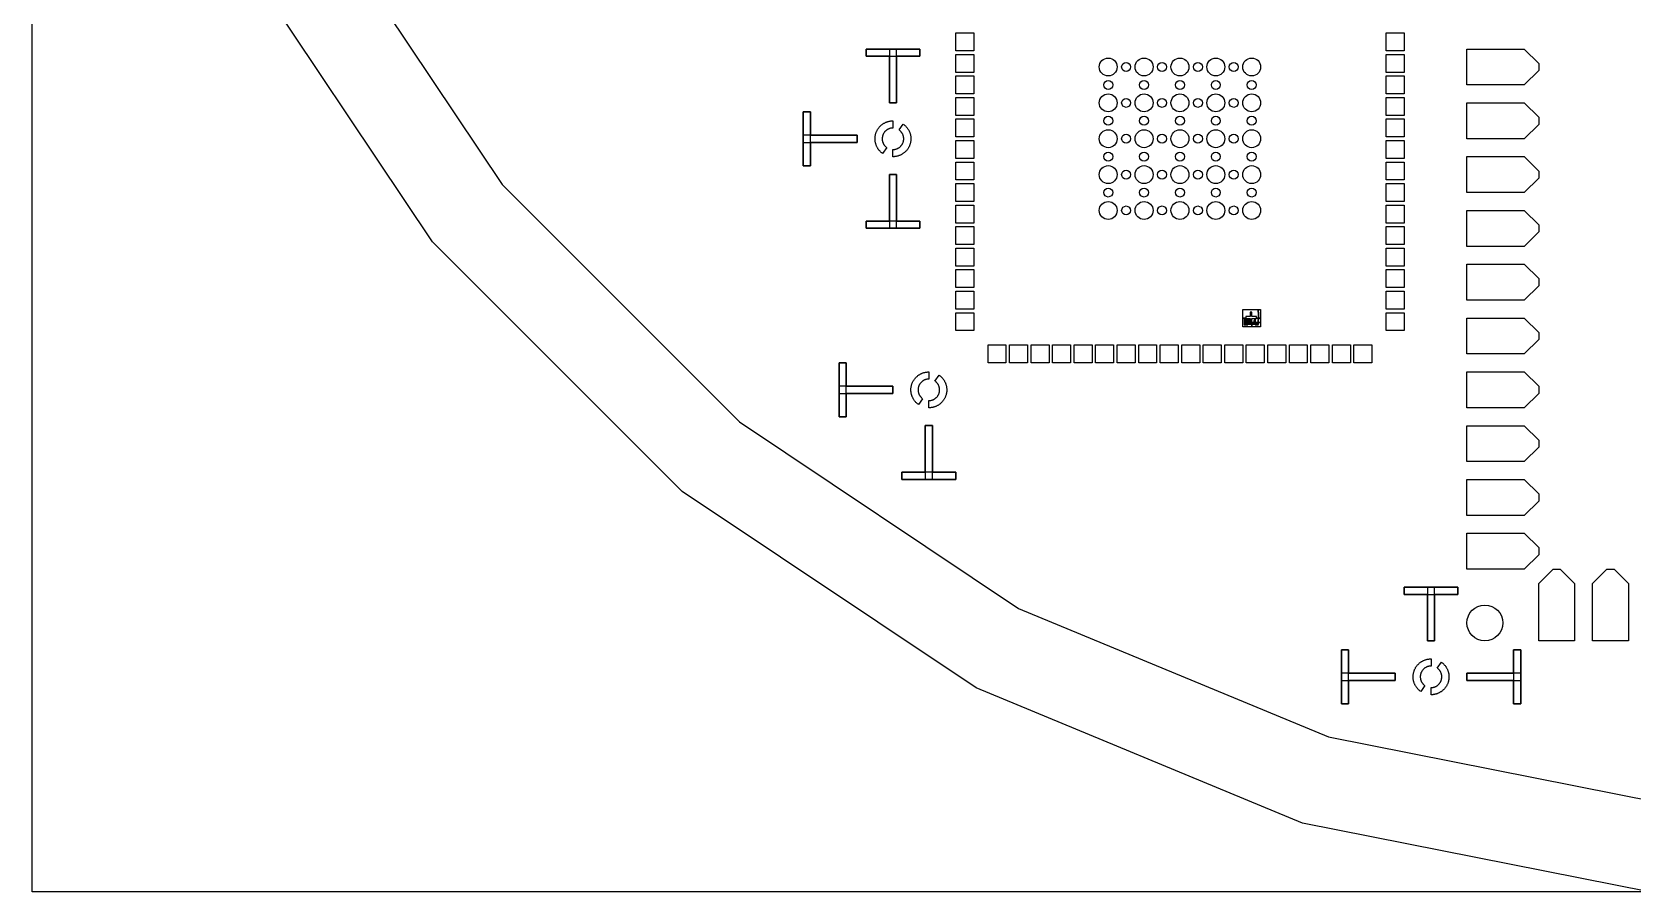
# Model space of a CAD drawing. Extents: x -17000 to 83000, y -61000 to 39000.
# Drawn here: x -17000 to 27629, y -61000 to -37025 of the extents above; entities that cross this region are included whole.
import ezdxf

# ---------------------------------------------------------------- set-up
doc = ezdxf.new("R2010")
doc.units = 0
doc.layers.add('Boundaries', color=3, linetype='CONTINUOUS')
doc.layers.add('Central Electrodes', color=2, linetype='CONTINUOUS')

# ---------------------------------------------------------------- blocks, each defined once
blk = doc.blocks.new('Half_moon_alignment1')
at = {"layer": 'Central Electrodes'}
for points in [[(-286.79, -409.58), (-299.5, -400.5), (-311.75, -391), (-324, -381), (-335.75, -370.75), (-347, -360), (-358, -349), (-368.75, -337.5), (-379.25, -326), (-389.25, -314), (-398.75, -301.5), (-408, -289), (-417, -276), (-425.25, -263), (-433.25, -249.5), (-441, -236), (-448, -222), (-454.75, -208), (-461, -193.5), (-466.75, -179), (-472.25, -164.5), (-477.25, -149.5), (-481.5, -134.5), (-485.5, -119.5), (-489, -104.25), (-492, -89), (-494.5, -73.5), (-496.75, -58), (-498.25, -42.5), (-499.25, -27), (-500, -11.25), (-500, 4.25), (-499.75, 20), (-498.75, 35.5), (-497.5, 51), (-495.5, 66.5), (-493.25, 82), (-490.5, 97.5), (-487.25, 112.75), (-483.5, 127.75), (-479.25, 143), (-474.5, 157.75), (-469.25, 172.5), (-463.75, 187), (-457.75, 201.5), (-451, 215.75), (-444.25, 229.75), (-436.75, 243.5), (-429, 257), (-420.75, 270.25), (-412, 283.25), (-403, 296), (-393.5, 308.5), (-383.75, 320.5), (-373.5, 332.5), (-363, 344), (-352, 355), (-340.75, 366), (-329.25, 376.5), (-317.25, 386.5), (-305, 396.25), (-292.5, 405.5), (-279.75, 414.5), (-266.5, 423), (-253.25, 431.25), (-239.75, 438.75), (-225.75, 446), (-211.75, 453), (-197.5, 459.25), (-183, 465.25), (-168.5, 470.75), (-153.75, 475.75), (-138.75, 480.5), (-123.75, 484.5), (-108.5, 488), (-93.25, 491.25), (-77.75, 494), (-62.25, 496.25), (-46.75, 497.75), (-31.25, 499), (-15.5, 499.75), (0, 500), (0, 300), (-12, 299.75), (-24, 299), (-36, 297.75), (-48, 296.25), (-59.75, 294), (-71.5, 291.25), (-83.25, 288.25), (-94.75, 284.75), (-106.25, 280.75), (-117.25, 276.25), (-128.25, 271.25), (-139, 265.75), (-149.75, 260), (-160, 253.75), (-170, 247.25), (-179.75, 240.25), (-189.25, 232.75), (-198.5, 225), (-207.5, 216.75), (-216, 208.25), (-224.25, 199.5), (-232, 190.25), (-239.5, 180.75), (-246.5, 171), (-253.25, 161), (-259.5, 150.75), (-265.25, 140.25), (-270.75, 129.5), (-275.75, 118.5), (-280.25, 107.25), (-284.25, 96), (-288, 84.5), (-291, 72.75), (-293.75, 61), (-296, 49.25), (-297.75, 37.25), (-299, 25.25), (-299.75, 13.25), (-300, 1.25), (-299.75, -10.75), (-299.25, -22.75), (-298, -34.75), (-296.25, -46.75), (-294.25, -58.75), (-291.75, -70.5), (-288.5, -82), (-285, -93.5), (-281, -105), (-276.75, -116.25), (-271.75, -127.25), (-266.5, -138), (-260.75, -148.5), (-254.5, -159), (-248, -169), (-241, -178.75), (-233.5, -188.25), (-225.75, -197.5), (-217.75, -206.5), (-209.25, -215), (-200.5, -223.25), (-191.25, -231.25), (-181.75, -238.75), (-172.07, -245.75)], [(0, -500), (0, -300), (12, -299.75), (24, -299), (36, -297.75), (48, -296.25), (59.75, -294), (71.5, -291.25), (83.25, -288.25), (94.75, -284.75), (106.25, -280.75), (117.25, -276.25), (128.25, -271.25), (139, -265.75), (149.75, -260), (160, -253.75), (170, -247.25), (179.75, -240.25), (189.25, -232.75), (198.5, -225), (207.5, -216.75), (216, -208.25), (224.25, -199.5), (232, -190.25), (239.5, -180.75), (246.5, -171), (253.25, -161), (259.5, -150.75), (265.25, -140.25), (270.75, -129.5), (275.75, -118.5), (280.25, -107.25), (284.25, -96), (288, -84.5), (291, -72.75), (293.75, -61), (296, -49.25), (297.75, -37.25), (299, -25.25), (299.75, -13.25), (300, -1.25), (299.75, 10.75), (299.25, 22.75), (298, 34.75), (296.25, 46.75), (294.25, 58.75), (291.75, 70.5), (288.5, 82), (285, 93.5), (281, 105), (276.75, 116.25), (271.75, 127.25), (266.5, 138), (260.75, 148.5), (254.5, 159), (248, 169), (241, 178.75), (233.5, 188.25), (225.75, 197.5), (217.75, 206.5), (209.25, 215), (200.5, 223.25), (191.25, 231.25), (181.75, 238.75), (172.07, 245.75), (286.79, 409.58), (299.5, 400.5), (311.75, 391), (324, 381), (335.75, 370.75), (347, 360), (358, 349), (368.75, 337.5), (379.25, 326), (389.25, 314), (398.75, 301.5), (408, 289), (417, 276), (425.25, 263), (433.25, 249.5), (441, 236), (448, 222), (454.75, 208), (461, 193.5), (466.75, 179), (472.25, 164.5), (477.25, 149.5), (481.5, 134.5), (485.5, 119.5), (489, 104.25), (492, 89), (494.5, 73.5), (496.75, 58), (498.25, 42.5), (499.25, 27), (500, 11.25), (500, -4.25), (499.75, -20), (498.75, -35.5), (497.5, -51), (495.5, -66.5), (493.25, -82), (490.5, -97.5), (487.25, -112.75), (483.5, -127.75), (479.25, -143), (474.5, -157.75), (469.25, -172.5), (463.75, -187), (457.75, -201.5), (451, -215.75), (444.25, -229.75), (436.75, -243.5), (429, -257), (420.75, -270.25), (412, -283.25), (403, -296), (393.5, -308.5), (383.75, -320.5), (373.5, -332.5), (363, -344), (352, -355), (340.75, -366), (329.25, -376.5), (317.25, -386.5), (305, -396.25), (292.5, -405.5), (279.75, -414.5), (266.5, -423), (253.25, -431.25), (239.75, -438.75), (225.75, -446), (211.75, -453), (197.5, -459.25), (183, -465.25), (168.5, -470.75), (153.75, -475.75), (138.75, -480.5), (123.75, -484.5), (108.5, -488), (93.25, -491.25), (77.75, -494), (62.25, -496.25), (46.75, -497.75), (31.25, -499), (15.5, -499.75)]]:
    blk.add_lwpolyline(points, close=True, dxfattribs=at)
blk = doc.blocks.new('BIG_photolith_alignment1')
at = {"layer": 'Central Electrodes'}
for points in [[(-225, -17.5), (-225, 225), (210, 225), (210, 190), (190, 190), (190, 185), (210, 185), (210, 180.5), (190, 180.5), (190, 175.5), (210, 175.5), (210, 171), (190, 171), (190, 166), (210, 166), (210, 161.5), (190, 161.5), (190, 156.5), (210, 156.5), (210, 152), (190, 152), (190, 147), (210, 147), (210, 142.5), (190, 142.5), (190, 137.5), (210, 137.5), (210, 133), (190, 133), (190, 128), (210, 128), (210, 123.5), (190, 123.5), (190, 118.5), (210, 118.5), (210, 114), (190, 114), (190, 109), (210, 109), (210, 104.5), (190, 104.5), (190, 99.5), (210, 99.5), (210, 95), (190, 95), (190, 90), (210, 90), (210, 85.5), (190, 85.5), (190, 80.5), (210, 80.5), (210, 76), (190, 76), (190, 71), (210, 71), (210, 66.5), (190, 66.5), (190, 61.5), (210, 61.5), (210, 57), (190, 57), (190, 52), (210, 52), (210, 47.5), (190, 47.5), (190, 42.5), (210, 42.5), (210, 38), (190, 38), (190, 33), (210, 33), (210, 28.5), (190, 28.5), (190, 23.5), (210, 23.5), (210, 19), (190, 19), (190, 14), (210, 14), (210, 9.5), (190, 9.5), (190, 4.5), (210, 4.5), (210, 0), (185, 0), (185, -5), (210, -5), (210, -9.5), (190, -9.5), (190, -14.5), (210, -14.5), (210, 225), (260, 225), (260, -17.5), (150, -17.5), (150, 25), (25, 25), (25, 150), (-25, 150), (-25, 25), (-150, 25), (-150, -17.5)], [(-225, -260), (-225, -17.5), (-185, -17.5), (-185, -190), (-190, -190), (-190, -210), (-185, -210), (-185, -17.5), (-175.5, -17.5), (-175.5, -190), (-180.5, -190), (-180.5, -210), (-175.5, -210), (-175.5, -17.5), (-166, -17.5), (-166, -190), (-171, -190), (-171, -210), (-166, -210), (-166, -17.5), (-156.5, -17.5), (-156.5, -190), (-161.5, -190), (-161.5, -210), (-156.5, -210), (-156.5, -17.5), (-150, -17.5), (-150, -25), (-147, -25), (-147, -190), (-152, -190), (-152, -210), (-147, -210), (-147, -25), (-137.5, -25), (-137.5, -190), (-142.5, -190), (-142.5, -210), (-137.5, -210), (-137.5, -25), (-128, -25), (-128, -190), (-133, -190), (-133, -210), (-128, -210), (-128, -25), (-118.5, -25), (-118.5, -190), (-123.5, -190), (-123.5, -210), (-118.5, -210), (-118.5, -25), (-109, -25), (-109, -190), (-114, -190), (-114, -210), (-109, -210), (-109, -25), (-99.5, -25), (-99.5, -190), (-104.5, -190), (-104.5, -210), (-99.5, -210), (-99.5, -25), (-90, -25), (-90, -190), (-95, -190), (-95, -210), (-90, -210), (-90, -25), (-80.5, -25), (-80.5, -190), (-85.5, -190), (-85.5, -210), (-80.5, -210), (-80.5, -25), (-71, -25), (-71, -190), (-76, -190), (-76, -210), (-71, -210), (-71, -25), (-61.5, -25), (-61.5, -190), (-66.5, -190), (-66.5, -210), (-61.5, -210), (-61.5, -25), (-52, -25), (-52, -190), (-57, -190), (-57, -210), (-52, -210), (-52, -25), (-42.5, -25), (-42.5, -190), (-47.5, -190), (-47.5, -210), (-42.5, -210), (-42.5, -25), (-33, -25), (-33, -190), (-38, -190), (-38, -210), (-33, -210), (-33, -25), (-25, -25), (-25, -150), (-23.5, -150), (-23.5, -190), (-28.5, -190), (-28.5, -210), (-23.5, -210), (-23.5, -150), (-14, -150), (-14, -190), (-19, -190), (-19, -210), (-14, -210), (-14, -150), (-4.5, -150), (-4.5, -190), (-9.5, -190), (-9.5, -210), (-4.5, -210), (-4.5, -150), (5, -150), (5, -185), (0, -185), (0, -210), (5, -210), (5, -150), (14.5, -150), (14.5, -190), (9.5, -190), (9.5, -210), (14.5, -210), (14.5, -150), (17.5, -150), (17.5, -260)], [(17.5, -260), (17.5, -150), (24, -150), (24, -190), (19, -190), (19, -210), (24, -210), (24, -150), (25, -150), (25, -138.75), (33.5, -138.75), (33.5, -190), (28.5, -190), (28.5, -210), (33.5, -210), (33.5, -138.75), (43, -138.75), (43, -190), (38, -190), (38, -210), (43, -210), (43, -138.75), (52.5, -138.75), (52.5, -190), (47.5, -190), (47.5, -210), (52.5, -210), (52.5, -138.75), (62, -138.75), (62, -190), (57, -190), (57, -210), (62, -210), (62, -138.75), (71.5, -138.75), (71.5, -190), (66.5, -190), (66.5, -210), (71.5, -210), (71.5, -138.75), (81, -138.75), (81, -190), (76, -190), (76, -210), (81, -210), (81, -138.75), (90.5, -138.75), (90.5, -190), (85.5, -190), (85.5, -210), (90.5, -210), (90.5, -138.75), (100, -138.75), (100, -190), (95, -190), (95, -210), (100, -210), (100, -138.75), (109.5, -138.75), (109.5, -190), (104.5, -190), (104.5, -210), (109.5, -210), (109.5, -138.75), (119, -138.75), (119, -190), (114, -190), (114, -210), (119, -210), (119, -138.75), (128.5, -138.75), (128.5, -190), (123.5, -190), (123.5, -210), (128.5, -210), (128.5, -138.75), (138, -138.75), (138, -190), (133, -190), (133, -210), (138, -210), (138, -138.75), (147.5, -138.75), (147.5, -190), (142.5, -190), (142.5, -210), (147.5, -210), (147.5, -138.75), (157, -138.75), (157, -190), (152, -190), (152, -210), (157, -210), (157, -138.75), (166.5, -138.75), (166.5, -190), (161.5, -190), (161.5, -210), (166.5, -210), (166.5, -138.75), (176, -138.75), (176, -190), (171, -190), (171, -210), (176, -210), (176, -138.75), (185.5, -138.75), (185.5, -190), (180.5, -190), (180.5, -210), (185.5, -210), (185.5, -138.75), (210, -138.75), (210, -142.5), (190, -142.5), (190, -147.5), (210, -147.5), (210, -152), (190, -152), (190, -157), (210, -157), (210, -161.5), (190, -161.5), (190, -166.5), (210, -166.5), (210, -171), (190, -171), (190, -176), (210, -176), (210, -180.5), (190, -180.5), (190, -185.5), (210, -185.5), (210, -190), (190, -190), (190, -210), (195, -210), (195, -195), (210, -195), (210, -138.75), (260, -138.75), (260, -260)], [(25, -138.75), (25, -25), (117.5, -25), (117.5, -77.5), (82.5, -77.5), (82.5, -122.5), (117.5, -122.5), (117.5, -25), (150, -25), (150, -17.5), (210, -17.5), (210, -19), (190, -19), (190, -24), (210, -24), (210, -28.5), (190, -28.5), (190, -33.5), (210, -33.5), (210, -38), (190, -38), (190, -43), (210, -43), (210, -47.5), (190, -47.5), (190, -52.5), (210, -52.5), (210, -57), (190, -57), (190, -62), (210, -62), (210, -66.5), (190, -66.5), (190, -71.5), (210, -71.5), (210, -76), (190, -76), (190, -81), (210, -81), (210, -85.5), (190, -85.5), (190, -90.5), (210, -90.5), (210, -95), (190, -95), (190, -100), (210, -100), (210, -104.5), (190, -104.5), (190, -109.5), (210, -109.5), (210, -114), (190, -114), (190, -119), (210, -119), (210, -123.5), (190, -123.5), (190, -128.5), (210, -128.5), (210, -133), (190, -133), (190, -138), (210, -138), (210, -17.5), (260, -17.5), (260, -138.75)], [(92.5, -117.5), (87.5, -112.5), (87.5, -87.5), (92.5, -82.5), (107.5, -82.5), (112.5, -87.5), (112.5, -112.5), (107.5, -117.5), (92.5, -117.5), (92.5, -110), (95, -112.5), (105, -112.5), (107.5, -110), (107.5, -90), (105, -87.5), (95, -87.5), (92.5, -90)]]:
    blk.add_lwpolyline(points, close=True, dxfattribs=at)

msp = doc.modelspace()

# ---------------------------------------------------------------- linework, layer by layer
at = {"layer": 'Boundaries'}
msp.add_lwpolyline([(-17000, -61000), (-17000, 39000), (83000, 39000), (83000, -61000)], close=True, dxfattribs=at)
at = {"layer": 'Central Electrodes'}
for points in [[(28075.43, -61000), (18415.538, -59078.528), (9316.119, -55309.425), (1126.858, -49837.536), (-5837.536, -42873.142), (-11309.425, -34683.881), (-15078.528, -25584.462), (-17000, -15924.57), (-17000, -6075.43)], [(-14500, -6321.658), (-14500, -15678.342), (-12674.602, -24855.239), (-9093.954, -33499.687), (-3895.659, -41279.485), (2720.515, -47895.659), (10500.313, -53093.954), (19144.761, -56674.602), (28321.658, -58500)], [(7749.865, -37501.916), (6249.865, -37501.916)], [(6249.865, -37501.916), (6249.865, -37701.916)], [(6249.865, -37701.916), (7749.865, -37701.916)], [(6899.865, -37501.916), (6899.865, -39001.916)], [(7099.865, -37501.916), (6899.865, -37501.916)], [(7099.865, -39001.916), (7099.865, -37501.916)], [(7749.865, -37701.916), (7749.865, -37501.916)], [(4699.865, -39251.916), (4499.865, -39251.916)], [(4499.865, -39251.916), (4499.865, -40751.916)], [(4699.865, -40751.916), (4699.865, -39251.916)], [(6899.865, -39001.916), (7099.865, -39001.916)], [(5999.865, -39901.916), (4499.865, -39901.916)], [(4499.865, -39901.916), (4499.865, -40101.916)], [(4499.865, -40101.916), (5999.865, -40101.916)], [(5999.865, -40101.916), (5999.865, -39901.916)], [(4499.865, -40751.916), (4699.865, -40751.916)], [(6899.137, -40998.084), (6899.137, -42498.084)], [(7099.137, -40998.084), (6899.137, -40998.084)], [(7099.137, -42498.084), (7099.137, -40998.084)], [(7749.137, -42298.084), (6249.137, -42298.084)], [(6249.137, -42298.084), (6249.137, -42498.084)], [(7749.137, -42498.084), (7749.137, -42298.084)], [(6249.137, -42498.084), (7749.137, -42498.084)], [(6899.137, -42498.084), (7099.137, -42498.084)], [(5499.865, -46251.916), (5499.865, -47751.916)], [(5699.865, -46251.916), (5499.865, -46251.916)], [(5699.865, -47751.916), (5699.865, -46251.916)], [(5499.865, -46901.916), (5499.865, -47101.916)], [(6999.865, -46901.916), (5499.865, -46901.916)], [(5499.865, -47101.916), (6999.865, -47101.916)], [(6999.865, -47101.916), (6999.865, -46901.916)], [(5499.865, -47751.916), (5699.865, -47751.916)], [(8099.137, -47998.084), (7899.137, -47998.084)], [(7899.137, -47998.084), (7899.137, -49498.084)], [(8099.137, -49498.084), (8099.137, -47998.084)], [(7249.137, -49298.084), (7249.137, -49498.084)], [(8749.137, -49298.084), (7249.137, -49298.084)], [(7249.137, -49498.084), (8749.137, -49498.084)], [(7899.137, -49498.084), (8099.137, -49498.084)], [(8749.137, -49498.084), (8749.137, -49298.084)], [(22749.865, -52501.916), (21249.865, -52501.916)], [(21249.865, -52501.916), (21249.865, -52701.916)], [(21899.865, -52501.916), (21899.865, -54001.916)], [(22099.865, -52501.916), (21899.865, -52501.916)], [(22099.865, -54001.916), (22099.865, -52501.916)], [(22749.865, -52701.916), (22749.865, -52501.916)], [(21249.865, -52701.916), (22749.865, -52701.916)], [(19699.865, -54251.916), (19499.865, -54251.916)], [(19499.865, -54251.916), (19499.865, -55751.916)], [(19699.865, -55751.916), (19699.865, -54251.916)], [(21899.865, -54001.916), (22099.865, -54001.916)], [(24300.136, -54250.973), (24300.136, -55750.973)], [(24500.136, -54250.973), (24300.136, -54250.973)], [(24500.136, -55750.973), (24500.136, -54250.973)], [(20999.865, -54901.916), (19499.865, -54901.916)], [(19499.865, -54901.916), (19499.865, -55101.916)], [(19499.865, -55101.916), (20999.865, -55101.916)], [(20999.865, -55101.916), (20999.865, -54901.916)], [(24500.136, -54900.973), (23000.136, -54900.973)], [(23000.136, -54900.973), (23000.136, -55100.973)], [(23000.136, -55100.973), (24500.136, -55100.973)], [(24500.136, -55100.973), (24500.136, -54900.973)], [(19499.865, -55751.916), (19699.865, -55751.916)], [(24300.136, -55750.973), (24500.136, -55750.973)]]:
    msp.add_lwpolyline(points, dxfattribs=at)
for points in [[(8750, -37550), (8750, -37050), (9250, -37050), (9250, -37550)], [(20750, -37550), (20750, -37050), (21250, -37050), (21250, -37550)], [(6899.865, -39001.916), (6899.865, -37701.916), (6249.865, -37701.916), (6249.865, -37501.916), (7749.865, -37501.916), (7749.865, -37701.916), (7099.865, -37701.916), (7099.865, -39001.916)], [(8750, -38150), (8750, -37650), (9250, -37650), (9250, -38150)], [(20750, -38150), (20750, -37650), (21250, -37650), (21250, -38150)], [(23000, -38500), (23000, -37500), (24600, -37500), (25000, -37900), (25000, -38100), (24600, -38500)], [(8750, -38750), (8750, -38250), (9250, -38250), (9250, -38750)], [(20750, -38750), (20750, -38250), (21250, -38250), (21250, -38750)], [(4499.865, -40751.916), (4499.865, -39251.916), (4699.865, -39251.916), (4699.865, -39901.916), (5999.865, -39901.916), (5999.865, -40101.916), (4699.865, -40101.916), (4699.865, -40751.916)], [(8750, -39350), (8750, -38850), (9250, -38850), (9250, -39350)], [(20750, -39350), (20750, -38850), (21250, -38850), (21250, -39350)], [(23000, -40000), (23000, -39000), (24600, -39000), (25000, -39400), (25000, -39600), (24600, -40000)], [(8750, -39950), (8750, -39450), (9250, -39450), (9250, -39950)], [(20750, -39950), (20750, -39450), (21250, -39450), (21250, -39950)], [(8750, -40550), (8750, -40050), (9250, -40050), (9250, -40550)], [(20750, -40550), (20750, -40050), (21250, -40050), (21250, -40550)], [(23000, -41500), (23000, -40500), (24600, -40500), (25000, -40900), (25000, -41100), (24600, -41500)], [(6249.137, -42498.084), (6249.137, -42298.084), (6899.137, -42298.084), (6899.137, -40998.084), (7099.137, -40998.084), (7099.137, -42298.084), (7749.137, -42298.084), (7749.137, -42498.084)], [(8750, -41150), (8750, -40650), (9250, -40650), (9250, -41150)], [(20750, -41150), (20750, -40650), (21250, -40650), (21250, -41150)], [(8750, -41750), (8750, -41250), (9250, -41250), (9250, -41750)], [(20750, -41750), (20750, -41250), (21250, -41250), (21250, -41750)], [(8750, -42350), (8750, -41850), (9250, -41850), (9250, -42350)], [(20750, -42350), (20750, -41850), (21250, -41850), (21250, -42350)], [(23000, -43000), (23000, -42000), (24600, -42000), (25000, -42400), (25000, -42600), (24600, -43000)], [(8750, -42950), (8750, -42450), (9250, -42450), (9250, -42950)], [(20750, -42950), (20750, -42450), (21250, -42450), (21250, -42950)], [(8750, -43550), (8750, -43050), (9250, -43050), (9250, -43550)], [(20750, -43550), (20750, -43050), (21250, -43050), (21250, -43550)], [(8750, -44150), (8750, -43650), (9250, -43650), (9250, -44150)], [(20750, -44150), (20750, -43650), (21250, -43650), (21250, -44150)], [(23000, -44500), (23000, -43500), (24600, -43500), (25000, -43900), (25000, -44100), (24600, -44500)], [(8750, -44750), (8750, -44250), (9250, -44250), (9250, -44750)], [(20750, -44750), (20750, -44250), (21250, -44250), (21250, -44750)], [(8750, -45350), (8750, -44850), (9250, -44850), (9250, -45350)], [(20750, -45350), (20750, -44850), (21250, -44850), (21250, -45350)], [(23000, -46000), (23000, -45000), (24600, -45000), (25000, -45400), (25000, -45600), (24600, -46000)], [(9650, -46250), (9650, -45750), (10150, -45750), (10150, -46250)], [(10250, -46250), (10250, -45750), (10750, -45750), (10750, -46250)], [(10850, -46250), (10850, -45750), (11350, -45750), (11350, -46250)], [(11450, -46250), (11450, -45750), (11950, -45750), (11950, -46250)], [(12050, -46250), (12050, -45750), (12550, -45750), (12550, -46250)], [(12650, -46250), (12650, -45750), (13150, -45750), (13150, -46250)], [(13250, -46250), (13250, -45750), (13750, -45750), (13750, -46250)], [(13850, -46250), (13850, -45750), (14350, -45750), (14350, -46250)], [(14450, -46250), (14450, -45750), (14950, -45750), (14950, -46250)], [(15050, -46250), (15050, -45750), (15550, -45750), (15550, -46250)], [(15650, -46250), (15650, -45750), (16150, -45750), (16150, -46250)], [(16250, -46250), (16250, -45750), (16750, -45750), (16750, -46250)], [(16850, -46250), (16850, -45750), (17350, -45750), (17350, -46250)], [(17450, -46250), (17450, -45750), (17950, -45750), (17950, -46250)], [(18050, -46250), (18050, -45750), (18550, -45750), (18550, -46250)], [(18650, -46250), (18650, -45750), (19150, -45750), (19150, -46250)], [(19250, -46250), (19250, -45750), (19750, -45750), (19750, -46250)], [(19850, -46250), (19850, -45750), (20350, -45750), (20350, -46250)], [(5499.865, -47751.916), (5499.865, -46251.916), (5699.865, -46251.916), (5699.865, -46901.916), (6999.865, -46901.916), (6999.865, -47101.916), (5699.865, -47101.916), (5699.865, -47751.916)], [(23000, -47500), (23000, -46500), (24600, -46500), (25000, -46900), (25000, -47100), (24600, -47500)], [(7249.137, -49498.084), (7249.137, -49298.084), (7899.137, -49298.084), (7899.137, -47998.084), (8099.137, -47998.084), (8099.137, -49298.084), (8749.137, -49298.084), (8749.137, -49498.084)], [(23000, -49000), (23000, -48000), (24600, -48000), (25000, -48400), (25000, -48600), (24600, -49000)], [(23000, -50500), (23000, -49500), (24600, -49500), (25000, -49900), (25000, -50100), (24600, -50500)], [(23000, -52000), (23000, -51000), (24600, -51000), (25000, -51400), (25000, -51600), (24600, -52000)], [(25000, -54000), (25000, -52400), (25400, -52000), (25600, -52000), (26000, -52400), (26000, -54000)], [(26500, -54000), (26500, -52400), (26900, -52000), (27100, -52000), (27500, -52400), (27500, -54000)], [(21899.865, -54001.916), (21899.865, -52701.916), (21249.865, -52701.916), (21249.865, -52501.916), (22749.865, -52501.916), (22749.865, -52701.916), (22099.865, -52701.916), (22099.865, -54001.916)], [(19499.865, -55751.916), (19499.865, -54251.916), (19699.865, -54251.916), (19699.865, -54901.916), (20999.865, -54901.916), (20999.865, -55101.916), (19699.865, -55101.916), (19699.865, -55751.916)], [(24300.136, -55750.973), (24300.136, -55100.973), (23000.136, -55100.973), (23000.136, -54900.973), (24300.136, -54900.973), (24300.136, -54250.973), (24500.136, -54250.973), (24500.136, -55750.973)]]:
    msp.add_lwpolyline(points, close=True, dxfattribs=at)
for centre, radius in [((13000, -38000), 250), ((13500, -38000), 125), ((14000, -38000), 250), ((14500, -38000), 125), ((15000, -38000), 250), ((15500, -38000), 125), ((16000, -38000), 250), ((16500, -38000), 125), ((17000, -38000), 250), ((13000, -38500), 125), ((14000, -38500), 125), ((15000, -38500), 125), ((16000, -38500), 125), ((17000, -38500), 125), ((13000, -39000), 250), ((14000, -39000), 250), ((15000, -39000), 250), ((16000, -39000), 250), ((17000, -39000), 250), ((13500, -39000), 125), ((14500, -39000), 125), ((15500, -39000), 125), ((16500, -39000), 125), ((13000, -39500), 125), ((14000, -39500), 125), ((15000, -39500), 125), ((16000, -39500), 125), ((17000, -39500), 125), ((13000, -40000), 250), ((13500, -40000), 125), ((14000, -40000), 250), ((14500, -40000), 125), ((15000, -40000), 250), ((15500, -40000), 125), ((16000, -40000), 250), ((16500, -40000), 125), ((17000, -40000), 250), ((13000, -40500), 125), ((14000, -40500), 125), ((15000, -40500), 125), ((16000, -40500), 125), ((17000, -40500), 125), ((13000, -41000), 250), ((13500, -41000), 125), ((14000, -41000), 250), ((14500, -41000), 125), ((15000, -41000), 250), ((15500, -41000), 125), ((16000, -41000), 250), ((16500, -41000), 125), ((17000, -41000), 250), ((13000, -41500), 125), ((14000, -41500), 125), ((15000, -41500), 125), ((16000, -41500), 125), ((17000, -41500), 125), ((13000, -42000), 250), ((13500, -42000), 125), ((14000, -42000), 250), ((14500, -42000), 125), ((15000, -42000), 250), ((15500, -42000), 125), ((16000, -42000), 250), ((16500, -42000), 125), ((17000, -42000), 250), ((23500, -53500), 500)]:
    msp.add_circle(centre, radius, dxfattribs=at)

# ---------------------------------------------------------------- block references
for name, p in [('Half_moon_alignment1', (6999.594, -40001.466)), ('BIG_photolith_alignment1', (16982.5, -44982.5)), ('Half_moon_alignment1', (7999.594, -47001.466)), ('Half_moon_alignment1', (21999.594, -55001.466))]:
    msp.add_blockref(name, p)

doc.saveas('drawing.dxf')
